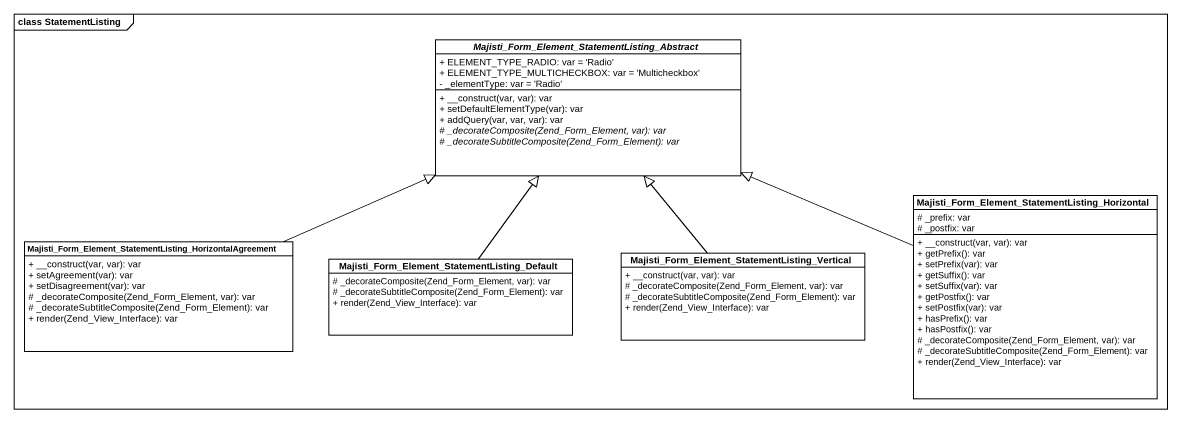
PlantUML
@startuml
mainframe class StatementListing
hide circle
hide empty members
skinparam classAttributeIconSize 0
abstract class "Majisti_Form_Element_StatementListing_Abstract" as Majisti_Form_Element {
  + ELEMENT_TYPE_RADIO: var = 'Radio'
  + ELEMENT_TYPE_MULTICHECKBOX: var = 'Multicheckbox'
  - _elementType: var = 'Radio'
  + __construct(var, var): var
  + setDefaultElementType(var): var
  + addQuery(var, var, var): var
  {abstract} # _decorateComposite(Zend_Form_Element, var): var
  {abstract} # _decorateSubtitleComposite(Zend_Form_Element): var
}
class "Majisti_Form_Element_StatementListing_Horizontal" as Majisti_Form_Element_2 {
  # _prefix: var
  # _postfix: var
  + __construct(var, var): var
  + getPrefix(): var
  + setPrefix(var): var
  + getSuffix(): var
  + setSuffix(var): var
  + getPostfix(): var
  + setPostfix(var): var
  + hasPrefix(): var
  + hasPostfix(): var
  # _decorateComposite(Zend_Form_Element, var): var
  # _decorateSubtitleComposite(Zend_Form_Element): var
  + render(Zend_View_Interface): var
}
class "Majisti_Form_Element_StatementListing_HorizontalAgreement" as Majisti_Form_Element_3 {
  + __construct(var, var): var
  + setAgreement(var): var
  + setDisagreement(var): var
  # _decorateComposite(Zend_Form_Element, var): var
  # _decorateSubtitleComposite(Zend_Form_Element): var
  + render(Zend_View_Interface): var
}
class "Majisti_Form_Element_StatementListing_Default" as Majisti_Form_Element_4 {
  # _decorateComposite(Zend_Form_Element, var): var
  # _decorateSubtitleComposite(Zend_Form_Element): var
  + render(Zend_View_Interface): var
}
class "Majisti_Form_Element_StatementListing_Vertical" as Majisti_Form_Element_5 {
  + __construct(var, var): var
  # _decorateComposite(Zend_Form_Element, var): var
  # _decorateSubtitleComposite(Zend_Form_Element): var
  + render(Zend_View_Interface): var
}
Majisti_Form_Element_2 -left-|> Majisti_Form_Element
Majisti_Form_Element_3 -right-|> Majisti_Form_Element
Majisti_Form_Element_4 -up-|> Majisti_Form_Element
Majisti_Form_Element_5 -up-|> Majisti_Form_Element
@enduml
